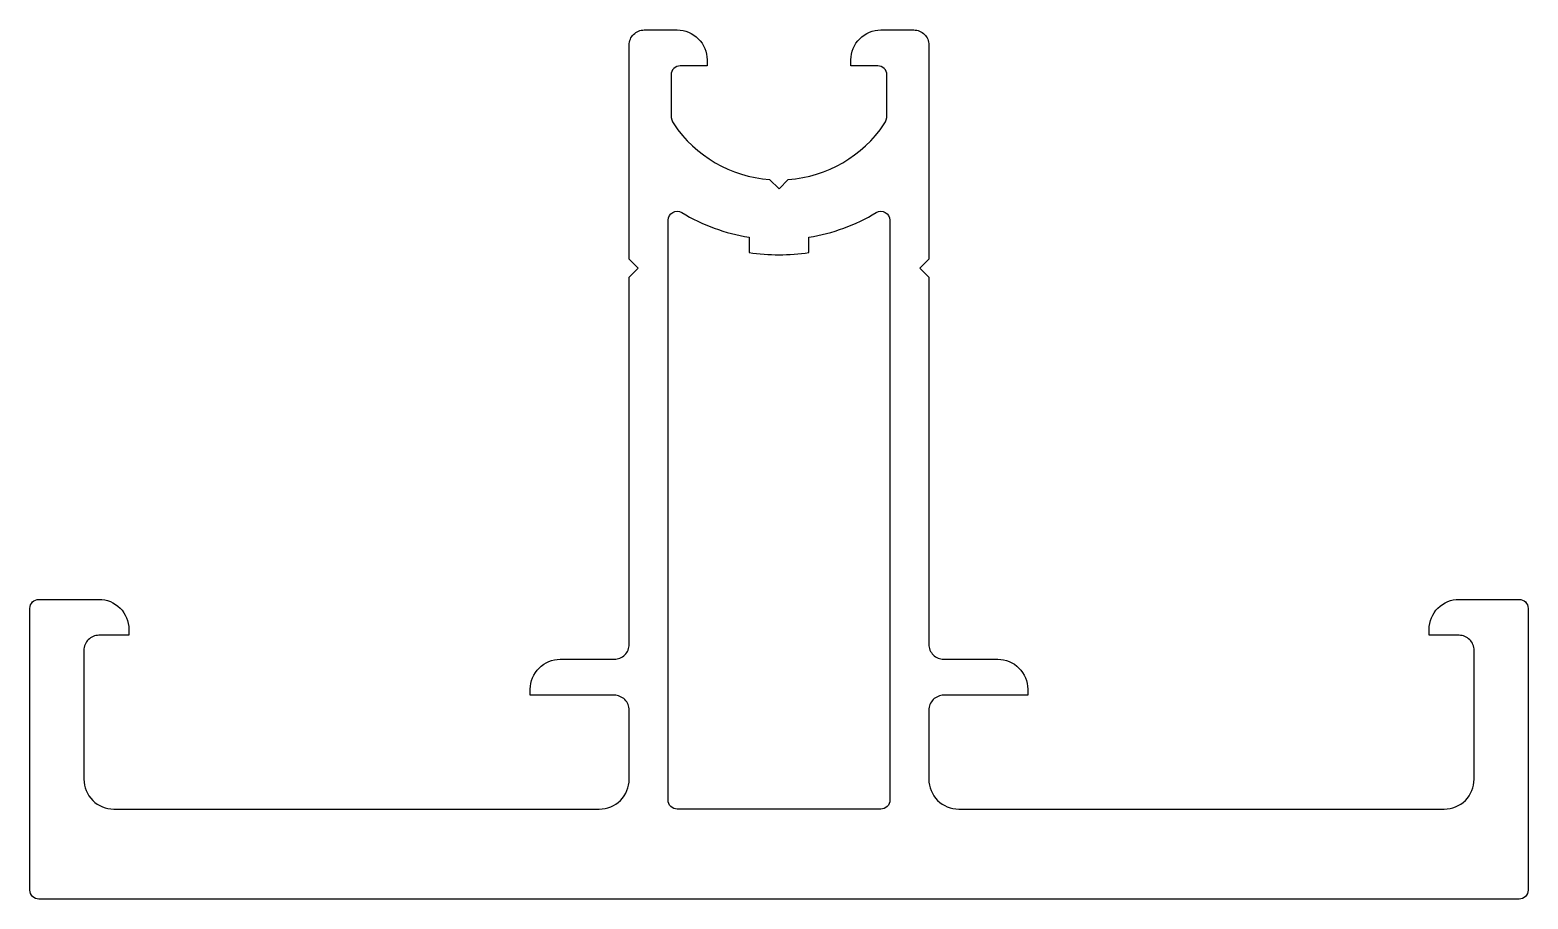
# Model space of a CAD drawing. Extents: x 881.2 to 931.2, y -12.3 to 16.7.
import ezdxf

# ---------------------------------------------------------------- set-up
doc = ezdxf.new("R2010")
doc.units = 0
doc.header["$LTSCALE"] = 15
doc.layers.get('0').update_dxf_attribs({"linetype": 'CONTINUOUS'})

msp = doc.modelspace()

# ---------------------------------------------------------------- linework, layer by layer
for points in [[(901.192, -5.956, 0.414214), (900.692, -5.456), (897.892, -5.456), (897.892, -5.256, -0.414214), (898.892, -4.256), (900.692, -4.256, 0.414214), (901.192, -3.756), (901.192, 8.494), (901.492, 8.794), (901.192, 9.094), (901.192, 16.244, -0.414214), (901.692, 16.744), (902.792, 16.744, -0.414214), (903.792, 15.744), (903.792, 15.544), (902.892, 15.544, 0.414214), (902.592, 15.244), (902.592, 13.892, 0.149524), (902.677, 13.612, 0.229816), (905.88, 11.755), (906.192, 11.444), (906.503, 11.755, 0.229816), (909.706, 13.612, 0.149524), (909.792, 13.892), (909.792, 15.244, 0.414214), (909.492, 15.544), (908.592, 15.544), (908.592, 15.744, -0.414214), (909.592, 16.744), (910.692, 16.744, -0.414214), (911.192, 16.244), (911.192, 9.094), (910.892, 8.794), (911.192, 8.494), (911.192, -3.756), (911.192, -3.756, 0.414214), (911.692, -4.256), (913.492, -4.256, -0.414214), (914.492, -5.256), (914.492, -5.456), (911.692, -5.456, 0.414214), (911.192, -5.956), (911.192, -8.256, 0.414214), (912.192, -9.256), (928.392, -9.256, 0.414214), (929.392, -8.256), (929.392, -3.956, 0.414214), (928.892, -3.456), (927.892, -3.456), (927.892, -3.256, -0.414214), (928.892, -2.256), (930.892, -2.256, -0.414214), (931.192, -2.556), (931.192, -11.956, -0.414214), (930.892, -12.256), (881.492, -12.256, -0.414214), (881.192, -11.956), (881.192, -2.556, -0.414214), (881.492, -2.256), (883.492, -2.256, -0.414214), (884.492, -3.256), (884.492, -3.456), (883.492, -3.456, 0.414214), (882.992, -3.956), (882.992, -8.256, 0.414214), (883.992, -9.256), (900.192, -9.256, 0.414214), (901.192, -8.256)], [(907.192, 9.319), (907.192, 9.825, 0.096739), (909.436, 10.653, -0.585079), (909.892, 10.397), (909.892, -8.956, -0.414214), (909.592, -9.256), (902.792, -9.256, -0.414214), (902.492, -8.956), (902.492, 10.397, -0.585079), (902.948, 10.653, 0.096739), (905.192, 9.825), (905.192, 9.319, 0.074597)]]:
    msp.add_lwpolyline(points, format="xyb", close=True)

doc.saveas('drawing.dxf')
